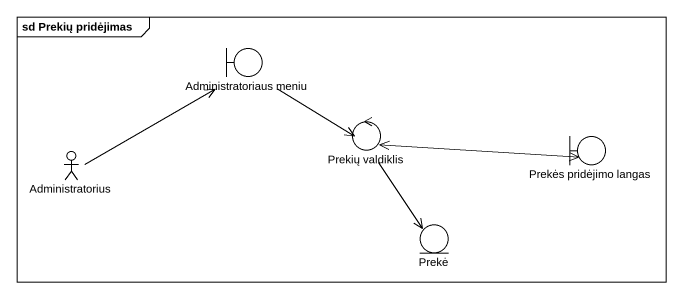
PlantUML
@startuml
mainframe sd Prekių pridėjimas
boundary "Administratoriaus meniu" as Administratoriaus_meniu
control "Prekių valdiklis" as Prekių_valdiklis
boundary "Prekės pridėjimo langas" as Prekės_pridėjimo_langas
actor Administratorius
entity Prekė
Administratoriaus_meniu --> Prekių_valdiklis
Prekių_valdiklis -right-> Prekės_pridėjimo_langas
Prekių_valdiklis --> Prekė
Prekės_pridėjimo_langas -left-> Prekių_valdiklis
Administratorius -right-> Administratoriaus_meniu
@enduml
